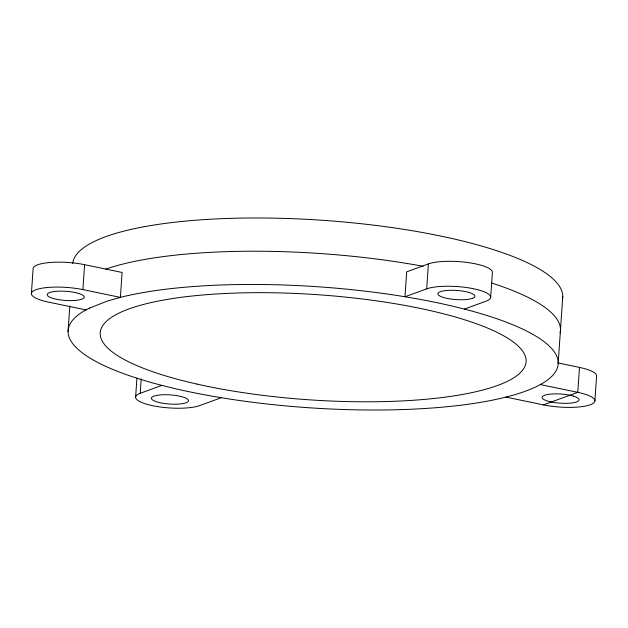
<?xml version="1.0" encoding="UTF-8"?>
<svg xmlns="http://www.w3.org/2000/svg" width="628" height="628" viewBox="0 0 628 628"><rect width="100%" height="100%" fill="white"/><g stroke="black" fill="none" stroke-linecap="round" stroke-linejoin="round"><path stroke-width="0.94" d="M31.4 293.661L33.096 268.737A34.383 8.494 3.9 0 1 84.592 264.678L122.091 272.458L120.395 297.389L82.888 289.602A34.383 8.494 3.9 0 0 36.016 289.704A34.383 8.494 3.9 0 0 48.521 302.131L86.02 309.918M68.083 331.482L69.818 306.072M82.888 289.602L84.592 264.678M135.609 397.249L136.92 378.08M221.315 397.705L199.602 405.617A34.383 8.494 3.9 0 1 152.73 405.719A34.383 8.494 3.9 0 1 140.225 393.293L141.206 378.912M428.398 263.925L406.685 271.838L404.989 296.769L426.695 288.856L428.398 263.925A34.383 8.494 3.9 0 1 467.004 262.441A34.383 8.494 3.9 0 1 492.391 272.293L490.688 297.225M558.214 362.992L562.751 296.518M557.915 362.937L579.479 367.411L577.784 392.343A34.383 8.494 3.9 0 1 590.289 404.77A34.383 8.494 3.9 0 1 543.408 404.872L505.909 397.084M594.904 400.813L596.6 375.882A34.383 8.494 3.9 0 0 579.479 367.411M140.225 393.293L161.93 385.38M464.367 309.094L486.072 301.181A34.383 8.494 3.9 0 0 473.575 288.754A34.383 8.494 3.9 0 0 426.695 288.856M543.408 404.872L577.784 392.343L540.284 384.556M105.771 269.098A245.603 60.665 3.9 0 1 423.099 266.28M491.598 283.016A245.603 60.665 3.9 0 1 560.137 332.911M72.707 263.422A245.603 60.665 3.9 0 1 327.581 220.648A245.603 60.665 3.9 0 1 562.398 299.674M89.38 308.128L84.458 310.75A245.603 60.665 3.9 0 0 158.711 384.556L168.877 387.146A245.603 60.665 3.9 0 0 213.222 396.354L225.067 398.333A245.603 60.665 3.9 0 0 503.428 397.728L511.255 395.703A245.603 60.665 3.9 0 0 536.916 386.346L541.838 383.724A245.603 60.665 3.9 0 0 467.593 309.918L457.42 307.327A245.603 60.665 3.9 0 0 413.083 298.119L401.229 296.141A245.603 60.665 3.9 0 0 122.868 296.746L107.773 300.922L89.38 308.128M472.649 298.253L469.799 299.046A18.557 4.584 3.9 0 1 439.153 295.592A18.557 4.584 3.9 0 1 457.537 290.505A18.557 4.584 3.9 0 1 472.649 298.253M156.498 395.436L153.656 396.221A18.557 4.584 3.9 0 0 168.767 403.969A18.557 4.584 3.9 0 0 187.152 398.882A18.557 4.584 3.9 0 0 156.498 395.436M573.356 396.095L569.447 395.138A18.557 4.584 3.9 0 0 545.63 394.941A18.557 4.584 3.9 0 0 547.836 401.119L551.745 402.077A18.557 4.584 3.9 0 0 575.562 402.265A18.557 4.584 3.9 0 0 573.356 396.095M78.469 293.355L74.559 292.405A18.557 4.584 3.9 0 0 47.226 294.399A18.557 4.584 3.9 0 0 72.471 300.577A18.557 4.584 3.9 0 0 78.469 293.355M196.957 384.077A213.441 52.721 3.9 0 0 525.817 363.675A213.441 52.721 3.9 0 0 216.676 293.959A213.441 52.721 3.9 0 0 196.957 384.077"/></g></svg>
